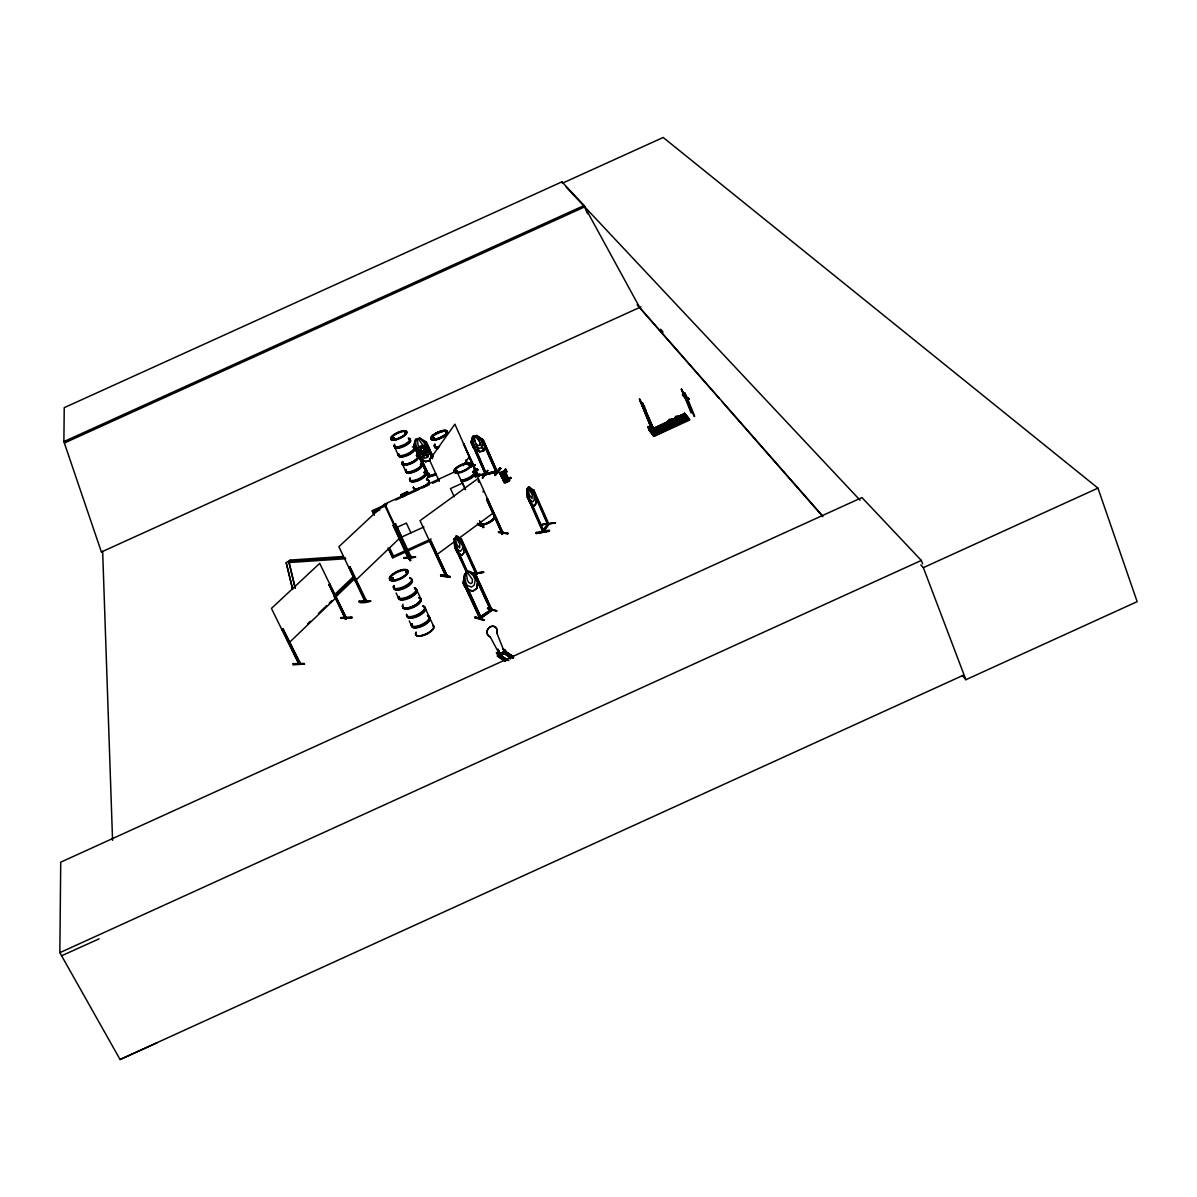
<?xml version="1.0" encoding="UTF-8"?>
<svg xmlns="http://www.w3.org/2000/svg" width="1197" height="1197" viewBox="0 0 1197 1197"><rect width="100%" height="100%" fill="white"/><g stroke="black" fill="none" stroke-linecap="round" stroke-linejoin="round"><path stroke-width="1.5" d="M156.912 1042.886L120.074 1059.525L59.85 952.662L60.718 862.169L861.975 497.563L921.316 560.435L922.633 563.892M471.379 442.172L485.563 474.7L471.379 442.172L472.456 441.932L486.521 474.506L485.054 473.533L486.461 472.95M640.934 306.881L101.401 551.997L63.875 441.603L64.234 407.668L561.932 181.854L584.151 205.495L587.532 213.694M481.957 439.898L483.184 439.568L497.458 472.157L483.004 439.808L476.72 435.693L472.755 436.576L470.915 442.501L473.204 447.633L479.578 451.808L483.603 450.985L485.204 444.94M415.15 445.104L414.042 445.449L428.421 477.154L413.743 445.673L415.15 445.104L418.187 451.733M430.067 541.777L445.927 576.131L446.9 575.398L445.493 576.161L444.925 574.859L445.942 574.081L447.035 575.338L430.74 540.999L429.753 541.732L431.055 541.044L446.9 575.428M446.331 574.186L445.314 574.949L445.883 576.206L420.027 520.665L478.291 478.366L503.054 533.219M467.548 572.69L455.114 546.236M401.758 497.249L407.638 494.107M694.709 416.332L687.632 398.945M691.671 412.636L684.624 395.324M490.082 609.617L490.546 611.054L491.608 608.929L492.206 610.231L475.433 574.111M491.458 609.019C488.421 610.934 492.221 607.642 491.772 610.186L475.688 574.38L474.281 575.069L475.389 574.306L468.745 571.403L473.339 575.637L475.299 579.932L474.162 585.198L471.498 587.054L467.309 585.483C462.865 580.246 466.606 563.637 463.149 582.64C463.778 588.819 472.276 594.475 476.556 588.296M694.14 416.511L687.198 399.02M480.715 616.739L490.426 610.201L479.204 617.323L480.85 616.455L481.284 617.966L491.772 610.186M478.052 579.842L476.69 588.4L477.887 579.872M650.779 427.314L650.24 426.312M653.023 430.052L653.457 430.845M479.997 443.025L479.533 445.314L478.216 445.613L476.047 443.892M404.87 496.127L405.199 495.334M503.922 481.628L504.057 482.196A2.244 0.793 -23.9 0 0 504.939 482.301L508.964 480.461A2.229 0.793 -23.9 0 0 509.413 479.758L509.234 479.413A2.259 0.808 -23.9 0 0 508.336 479.309C503.324 483.244 500.66 478.995 507.378 477.513A2.214 0.793 -23.9 0 1 508.246 477.588A2.574 0.913 -23.9 0 1 508.261 478.321L510.954 478.276L503.787 481.538L503.383 480.206L506.735 478.426M536.241 532.485L549.184 530.151L549.498 530.87L536.241 533.533L536.256 532.381M536.226 533.443L549.184 531.303M500.93 476.107L502.71 474.326M470.915 442.501L472.695 436.381L479.578 451.808M483.483 450.865L485.264 444.865M413.713 445.733L415.583 439.374L419.788 438.057L426.207 441.873M419.264 457.882C435.843 466.441 415.658 459.005 416.96 452.945L418.83 446.601L423.035 445.299L429.454 449.04L423.02 445.449L418.711 439.299L417.319 439.778L419.159 452.271L420.88 456.012L424.965 458.152L427.673 457.329L429.005 453.528C428.556 451.688 422.571 441.349 422.526 447.798L421.164 448.217L418.965 446.676L417.14 452.885M428.361 446.84L426.521 453.02M416.032 450.685L422.421 454.486L426.626 453.184L428.511 446.84M429.753 460.217L425.653 461.683L429.873 460.336L431.548 454.127M429.843 460.396L431.743 454.067M439.299 481.389L429.514 459.917L454.905 424.172L478.142 476.63L478.68 475.882M477.199 475.568L477.842 475.299M477.244 475.493L478.097 474.805M477.753 476.601L478.695 475.927L463.748 443.892L477.723 476.735L478.62 475.957M651.662 431.264C652.455 431.339 652.26 430.112 653.203 430.95M503.847 480.326L503.204 480.775L504.146 480.999M409.165 558.715L409.868 558.026L393.813 524.765L393.08 525.468L408.566 558.909L411.334 557.174L410.466 556.036L409.344 556.575L409.913 558.041L384.895 503.997L457.179 470.675L456.356 471.199M499.358 654.101L504.146 651.422L497.279 656.061L504.82 661.103M496.471 652.799L499.388 656.405L506.376 652.245L505.269 649.836L502.92 648.954L505.613 652.081L499.703 655.597L498.82 653.682L496.471 652.799L498.296 655.552M512.316 656.27L504.536 651.033L513.648 657.033M507.842 479.324C508.276 476.137 501.498 479.593 504.88 480.67C513.588 477.872 502.471 478.471 504.58 480.67M365.624 599.233C362.721 601.298 366.402 597.991 366.237 600.475L349.973 566.705L348.821 567.468L349.973 566.705M344.811 617.667C345.544 622.036 347.893 614.929 345.155 617.787M299.624 662.046C300.971 665.876 297.888 662.121 299.624 661.971M547.313 523.867L547.942 522.999M548.331 523.074L548.301 525.034L533.159 489.723L548.495 524.87M542.884 529.897L542.181 530.735L542.944 530.51M460.052 539.249L476.182 574.56L476.885 574.306M370.427 600.969L359.235 601.103M359.13 602.016C386.137 597.857 357.26 606.146 359.265 600.984M359.444 601.717L370.576 601.074M304.188 663.422L293.175 663.692L304.577 664.021L293.041 664.874L293.19 663.662M476.286 572.405L476.182 574.56L476.855 573.662M477.244 573.752L461.399 538.934C447.02 530.181 466.995 544.276 461.833 549.543L460.486 551.293L457.628 549.737L454.142 538.71M426.865 480.102L428.945 474.132M428.915 475.643L427.673 476.017L429.035 475.598M428.765 475.718L429.469 476.81L421.209 458.361M426.506 479.533L429.304 473.384L428.915 474.236M426.626 453.184L422.436 454.336L416.122 450.656M470.226 465.049L469.149 465.483L469.344 464.675M469.374 464.69L469.942 464.616M469.149 465.483L469.882 465.319M470.197 464.72L469.448 465.438M470.481 464.975L469.658 465.573M424.995 442.247L426.192 441.693L424.666 441.932L432.611 458.646M421.913 446.601L425.279 450.386L426.282 452.586L425.788 454.95L424.426 455.369L422.227 453.828L421.224 451.628L420.581 446.945L421.942 446.526M419.788 438.057L424.022 442.591L425.743 446.361L424.411 450.177L421.703 451.015L417.618 448.875C413.683 444.895 417.918 431.519 414.042 445.449M406.681 571.523L405.843 571.897L406.456 571.448M405.933 571.897L407.01 571.717L406.217 572.42M390.835 578.854L392.332 579.288L392.87 577.807M391.135 578.346L391.449 579.273M391.12 578.465L391.015 579.363L392.571 578.929M446.75 432.401L445.568 432.341M445.538 432.267L445.838 432.282M446.376 432.716L446.376 432.536M445.778 432.745L446.541 432.611M433.254 437.623L433.479 438.117M434.451 437.818L433.673 438.536M433.942 437.683C430.591 439.239 435.319 438.715 433.389 437.848M432.341 438.162L433.523 438.132M404.84 433.149L405.858 432.356L404.975 432.76M406.097 432.76L405.17 432.91M404.9 433.03L405.813 432.97M392.571 437.967L392.003 438.506L393.514 438.431M392.975 438.401L393.723 437.728L392.96 437.788M392.077 439.015L393.888 437.743M651.183 427.928L652.305 429.349L639.422 399.2L651.183 427.928L639.692 399.065L645.198 410.825M652.978 429.947L653.278 430.651M481.299 524.121L479.802 524.795M479.952 525.139L480.91 524.032L481.837 525.333L479.533 520.605M449.922 576.939L440.825 574.829L449.788 576.206L449.518 577.238M547.852 525.109L532.47 490.007L533.697 489.782L548.944 524.316L543.333 531.917L542.63 530.091L543.932 531.094L528.386 496.127L526.934 489.453L528.805 486.76L526.845 489.349L527.563 497.368L542.854 531.947L548.48 524.256M440.825 574.829L440.616 575.922L449.518 577.373M440.601 575.892L450.117 576.909M410.84 556.141L409.643 556.725M402.85 496.336L402.746 497.324M684.086 395.474L691.103 412.815M484.231 619.926L475.523 617.383M483.558 620.405L475.029 617.772M484.022 619.941L475.314 616.694M463.329 444.491L464.167 443.788M463.209 465.648L469.419 456.551M502.635 532.186C502.77 536.54 502.396 530.196 501.633 532.904M495.124 475.433L500.75 468.446L495.124 475.433L499.897 467.952M495.139 475.254L500.66 468.371L499.792 467.907L494.9 474.76M497.339 472.187L485.503 474.685L497.608 471.842L497.099 470.675L495.857 471.244M495.977 471.334L486.446 473.548L497.174 470.705M555.199 522.894L541.957 524.615L555.483 522.67M482.421 478.022L487.778 470.466L482.406 478.112L482.72 477.379M482.915 477.887L487.748 470.466M475.493 448.71L486.551 474.476M547.463 524.226L542.825 530.585M547.912 524.136L543.034 530.256M473.204 447.633L479.578 451.658L483.543 450.79M497.024 470.72L496.186 472.426L481.583 439.688L483.124 439.733L476.735 435.543L483.603 450.985M407.997 557.697L408.895 556.814M408.566 558.909L409.763 558.101M527.413 497.383L529.912 502.92C541.014 515.937 533.428 479.862 536.076 503.264M472.755 436.576L473.039 442.082L474.76 445.927L478.77 448.396L481.418 447.828L482.675 444.192L480.955 440.316L476.78 435.469L472.635 436.456M475.029 441.633L474.416 436.875M474.356 436.95L475.733 436.591M474.341 574.081L483.857 572.121L472.77 573.872M534.236 505.658L535.987 503.159M534.131 505.867L536.136 503.144M366.087 600.625C365.489 602.525 363.978 599.128 365.235 599.248M475.673 573.228C477.408 570.161 475.433 575.952 477.274 573.692M476.241 574.485L476.795 573.752L460.875 538.889L463.538 544.396L463.852 552.625M365.01 601.223L366.207 600.46M345.903 617.053L344.766 617.667M527.578 497.353L528.55 496.575L527.338 497.428L526.979 489.319M533.697 489.782L532.605 490.531M528.535 488.481L532.291 494.795L531.977 498.58L529.328 494.87L527.892 489.319L528.67 488.451M300.238 663.213L298.831 664.155L299.609 663.407M300.118 663.392L283.105 628.799L281.894 629.607L283.105 628.799M461.743 555.348L463.987 552.595L461.743 555.348L457.134 552.505L454.591 546.939L454.276 538.68M466.995 573.423L454.68 546.909L455.848 546.056L467.997 572.615M460.381 539.742L461.399 538.934M461.01 538.859L456.401 535.972L454.232 538.815L454.815 546.879L455.848 546.056M455.952 537.767L459.887 544.081L459.528 547.972L456.73 544.276L455.264 538.635L456.087 537.737M480.865 616.5L479.578 617.398M497.772 655.432L505.179 660.549M497.458 656.001L504.999 661.043M392.631 578.256L391.928 578.211M392.84 578.72L392.257 577.807M455.548 470.945L455.189 471.992M479.713 524.63L481.209 523.942M479.967 524.451L480.356 526.022L481.763 525.169M434.376 437.952L433.419 438.506M392.257 438.177L391.898 439.149L392.945 438.85M392.766 438.446L392.87 438.102M393.469 438.042L394.022 438.401M460.247 539.667L460.95 539.024L456.401 535.972M409.838 557.862L410.706 560.42M415.015 445.374L429.558 476.75M351.963 617.667L340.621 617.697L351.933 617.861M404.212 558.4L415.554 557.159L403.883 557.712L415.568 557.189L404.272 558.206M543.243 531.333L528.101 496.65M543.438 531.767L528.027 497.264M345.379 618.984L346.531 618.206L329.759 584.211L328.98 584.959L345.379 618.984L346.247 618.131L319.704 563.353L271.435 608.42L298.861 664.2M408.057 557.548C410.556 555.782 407.399 557.787 408.94 558.879M340.95 618.4L352.412 617.383M642.086 402.761L655.073 433L645.407 411.753M393.08 525.468L394.202 524.735M334.128 596.944L354.357 577.582M307.644 623.787L310.352 621.198M318.432 613.462L326.527 605.712M329.22 603.138L331.928 600.55M335.968 596.675L354.851 578.615M288.612 643.193L336.222 597.602M355.18 580.784L399.948 537.887M328.98 584.959L330.148 584.196M334.756 594.46L353.654 576.415M502.276 534.116L486.7 499.957L487.658 499.239L503.234 533.428L501.872 534.086M292.562 589.523L286.188 562.68L290.273 560.076L343.255 556.47M671.667 420.701C672.22 417.693 666.28 423.529 671.487 421.254C672.983 417.409 663.377 425.653 676.694 418.366M479.817 618.55L463.314 582.595L464.705 574.096L468.745 571.403M491.982 610.38L480.177 618.699L463.149 582.64M428.287 476.96L436.067 474.596M365.534 600.655L349.584 566.735M346.083 618.25L346.038 616.889M345.903 618.879L345.32 617.637M391.599 578.66L392.047 577.807M393.02 578.36L391.808 578.54M474.102 574.515L491.054 611.068M503.772 475.433C511.852 470.99 494.974 478.65 503.772 475.433L504.311 476.421C511.314 473.713 502.351 481.688 507.797 476.75C505.972 475.029 499.733 480.251 504.132 479.264C501.319 478.396 504.954 475.074 505.373 478.74M504.072 476.107L506.226 474.012M501.842 477.857L504.311 476.421M299.489 664.006L298.367 662.779L299.145 662.076L298.622 662.943M365.504 601.193L349.195 567.438M408.671 556.994L409.239 558.191L384.282 504.311L338.901 546.715L364.89 601.388L365.669 600.595L364.95 599.428M502.037 478.216L501.543 477.169L503.548 476.541M507.528 533.144L508.321 533.398L498.371 531.932L507.737 533.847M498.476 531.932L507.453 533.114M498.685 532.635L507.782 533.653M501.453 532.68L502.695 532.111M486.7 499.957L487.972 499.284M435.992 555.258L455.219 541.059M459.663 537.782L493.673 512.66M487.418 608.181L497.024 610.904L487.523 608.196M475.014 617.891L475.344 616.679M487.763 608.929L496.396 611.173M472.486 591.243L476.69 588.4M463.434 582.61L464.825 581.922L481.284 617.966M463.733 582.685L464.825 581.922M464.616 574.081L468.745 571.208L475.523 574.141M467.773 573.049L466.441 573.976L467.324 579.812L468.476 582.341L470.855 583.612L472.187 582.685L472.471 579.557L467.862 573.079M407.773 492.266L402.761 495.378C420.267 487.493 389.294 503.039 406.681 492.311L400.95 494.915L406.98 492.969L401.653 496.605L405.125 495.453M402.761 495.378L407.474 491.608L400.95 494.915M405.588 494.989L406.92 494.301M501.812 532.8L501.992 534.012M502.935 533.293L502.186 532.126M456.311 470.466L455.324 471.394L457.209 470.945M456.715 471.349L465.573 489.708L462.506 483.109L450.476 488.571L454.202 496.77M455.922 471.304C452.795 472.606 460.261 471.079 456.296 470.511M393.798 438.581L392.885 439.045M480.446 618.565L479.802 617.248M485.324 473.204L486.281 472.95M485.668 474.431L485.443 473.129M497.009 652.47L497.892 654.4L500.84 652.634M505.927 480.97L504.356 482.87A2.244 0.793 -23.9 0 0 505.239 482.975L509.264 481.149A2.229 0.793 -23.9 0 0 509.713 480.431L509.533 480.087A2.259 0.808 -23.9 0 0 508.635 479.982L506.511 480.685M410.571 556.291L411.409 557.353M406.367 494.945L407.564 494.541M505.882 478.142L507.109 477.184L505.089 476.526L506.78 476.376L505.882 478.142L505.089 476.526M391.883 578.076L391.135 578.884L392.197 578.974M391.943 578.196L391.599 578.794M406.845 572.405L406.022 572.48M455.384 471.842L456.85 471.423M476.69 574.41L460.83 539.667M648.684 427.03L649.118 427.808M642.849 404.122L644.465 408.805L642.385 402.835M643.687 405.633L642.415 402.596L642.565 404.257M645.587 410.182L655.343 432.88L644.779 409.06M682.499 394.92L684.699 393.903L686.031 395.608L683.831 396.611L682.425 394.741L684.071 393.993L685.268 395.339L683.831 396.611M683.696 396.267L686.031 395.608M685.507 398.526L687.706 397.509L689.053 399.229L686.854 400.247L685.432 398.347L687.093 397.599L688.365 399.125L686.629 399.723M686.704 399.888L688.918 398.87M649.537 430.292L648.026 426.641L648.864 427.479M668.21 422.257L649.567 430.815L648.176 427.568L648.998 427.613M650.779 427.254L650.614 426.805M648.355 427.942L651.976 426.327L648.176 427.568M668.061 420.775C672.998 426.506 664.036 418.576 671.682 419.115L673.597 421.643L671.682 419.115M674.884 417.648C679.881 423.364 670.829 415.464 678.504 415.987L680.27 418.067M681.093 415.314L684.519 413.219L686.48 415.718L684.519 413.219M651.497 428.616L649.088 429.708L650.51 431.504L686.3 415.284M684.819 413.923L649.223 430.411L684.699 413.653L685.357 414.686M649.522 430.636L685.043 414.057M685.013 414.282L649.552 430.83M653.128 429.484L681.991 416.257M671.816 425.519L652.305 434.481C650.285 433.209 651.078 429.259 651.901 431.563M686.509 415.703L650.315 431.683L686.165 415.299L686.854 416.361L654.37 431.249M671.068 424.815L674.524 422.721L676.47 425.264L674.524 422.721M677.741 421.239C682.784 427 673.657 419.04 681.377 419.563L683.337 422.107L681.377 419.563M683.801 418.456C688.888 424.202 679.687 416.287 687.422 416.795L689.397 419.534M687.721 417.499L651.961 434.077L687.602 417.229L689.412 419.324L653.323 435.693L689.233 418.875M652.305 434.481L687.916 417.858M688.08 417.903L652.29 434.331M675.063 423.933L672.115 425.279L684.819 419.548M672.026 425.758L652.515 434.75L652.17 434.062M675.258 424.247L678.534 422.765M681.766 421.254L685.043 419.773M689.143 419.234L653.697 436.187L653.248 435.364M651.722 430.995L653.906 436.426L689.786 419.952L689.203 419.309M471.588 465.828L475.029 465.02L470.301 467.189M471.753 466.232L474.97 464.87M470.241 467.039L475.029 465.02M473.803 470.092L477.019 468.73L477.842 470.137L473.024 472.157M474.042 470.616L477.558 469.508L472.8 471.663L477.558 469.478M474.102 470.75L477.349 469.433L474.236 470.99M395.653 523.882L394.501 524.615L395.653 523.882L411.259 557.413L410.092 557.967M480.491 525.947L481.703 525.393M482.69 526.994L483.753 527.353L482.047 524.047M401.249 495.573L406.112 493.014M379.883 509.892L373.18 512.944L372.252 510.685L387.319 503.832M395.698 500.032L400.726 497.743M409.105 493.942L419.145 489.378M422.496 487.852L429.199 484.8M432.551 483.289L437.578 480.999M386.033 505.643L372.626 511.747L373.18 512.944M472.935 472.007L477.783 469.987M474.955 476.017L479.788 473.937L480.162 474.76L475.329 476.825L484.486 474.281M475.194 476.556L480.147 474.73M475.254 476.69L480.042 474.491M504.954 469.553L505.762 469.179L507.064 471.723L506.256 472.097L504.954 469.553L506.256 472.097M505.254 470.226L505.762 469.179M505.837 471.319L499.837 474.042L499.373 473.054L505.373 470.331M505.538 470.645L499.373 473.054M505.673 471.005L499.837 474.042M505.957 471.423L507.064 471.723M506.526 474.685C502.949 467.084 495.528 480.461 506.047 473.788M505.329 472.321L501.064 474.67L505.747 473.114M501.199 475.179L505.897 473.413L505.463 472.695L501.678 474.431L500.496 475.374L501.498 475.852M504.536 475.314L506.69 474.865C508.082 475.568 498.565 478.8 503.832 478.576M504.58 479.997L507.543 478.635M508.261 478.321L510.655 477.603L503.324 480.566M400.546 537.573L423.962 526.934M431.129 538.949L392.182 556.65L391.778 555.528M388.082 547.927L392.751 557.847L429.992 540.924M59.85 952.662L921.316 560.435M920.807 564.924L923.336 567.632L1097.948 488.122L1137.15 601.657L965.889 679.701L962.193 675.482M120.074 1059.525L962.972 675.407M63.875 441.603L584.151 205.495M64.563 442.935L584.72 206.872L639.677 307.464L637.208 304.696L822.548 515.847M101.401 551.937L102.658 551.368L112.563 840.354M61.601 955.775L99.142 938.822M649.103 427.613C649.477 426.686 650.54 427.538 650.42 426.416M392.825 437.997L394.127 437.863M393.155 438.775L392.287 439.015M433.105 437.848L434.047 437.653M456.491 471.468L455.429 471.573M428.466 476.885L427.913 475.972M483.513 572.39L474.296 573.842M435.693 473.773L429.184 475.927L435.603 473.982M435.977 474.805L428.436 477.124M469.374 464.975L470.346 464.87M392.032 577.867L392.99 578.061M475.523 475.882L484.77 474.132L476.002 476.122M475.583 475.897L484.291 473.832M471.199 442.396L472.217 442.127M501.079 476.301L503.249 475.867M528.984 486.925L533.997 495.229L534.161 500.181L532.904 501.857L530.211 500.256M404.077 464.137L403.314 464.062M542.032 524.63L555.169 523.089M536.465 533.054L549.498 530.87M472.172 573.662L483.229 571.822M406.441 571.478L407.264 571.762M496.321 472.396L484.366 444.91M294.417 560.809L298.068 560.57M295.12 588.37L288.686 561.543L345.32 557.727M288.686 561.543L289.165 562.53L345.798 558.73M483.019 527.473L481.553 524.271M340.621 617.697L351.679 617.143M299.804 662.315L282.716 628.814M504.132 479.234L503.159 478.785L504.431 476.825M465.992 588.251L472.576 591.079M542.854 531.947L542.226 530.63M457.179 552.371L461.892 555.318M490.186 636.819L490.321 636.909A5.596 4.953 -57.6 0 1 487.314 630.325A5.596 4.953 -57.6 0 1 493.792 626.315A5.596 4.953 -57.6 0 1 496.8 632.899L496.95 632.989A5.596 4.953 -57.6 0 0 493.927 626.405A5.596 4.953 -57.6 0 0 487.314 630.325A5.596 4.953 -57.6 0 0 490.186 636.819L499.493 654.19M505.329 651.258L512.915 656.255M503.787 650.884L505.613 652.081M504.416 651.826L513.513 657.841M504.221 651.901L513.378 657.916M503.967 652.066L513.049 658.126M503.817 652.2L512.915 658.2M504.745 653.158L512.466 658.081M503.054 652.634L510.64 657.647M502.875 652.709L510.506 657.737M501.244 655.612L508.8 660.639M500.451 655.387L508.007 660.415M500.496 655.702L506.54 659.727M497.892 654.4L499.703 655.597M498.82 655.193L506.376 660.22L498.625 655.253M498.371 655.417L505.912 660.505M497.578 655.208L505.762 660.594M529.807 502.815L534.266 505.837M528.805 486.76L533.264 489.842M1097.948 488.122L663.198 137.475L562.485 183.171L561.932 181.854M496.127 610.635L496.351 611.368M648.355 427.164L648.654 427.868M651.018 430.815L652.29 433.942M566.181 187.121L860.03 500.181M689.053 399.229L687.706 397.509M660.609 329.25L663.078 332.033M685.432 398.347L686.883 399.813L685.686 398.451M639.123 307.165L719.277 398.541M721.746 401.354L822.863 516.64M680.913 414.88L682.679 416.945M670.889 424.381L672.654 426.491M475.673 436.666L478.995 440.765M653.547 428.272L654.445 430.441L651.841 426.162M656.315 431.922L657.213 434.107L654.594 429.798L655.462 431.698L651.826 433.374L653.263 435.169L651.078 430.142L651.722 431.204M652.694 428.062L654.131 429.843M648.026 426.641L650.375 430.785L649.851 430.142M649.133 429.992L651.123 432.73M651.871 433.643L653.577 435.783M648.684 428.152L648.4 427.344M688.29 418.307L687.422 416.795M650.3 426.506L650.405 426.596M506.69 474.865L501.543 477.169M425.04 442.037L431.758 457.194M501.199 476.645L500.63 475.433M482.137 524.077L483.753 527.353M481.089 523.747L483.004 527.697M282.283 629.577L299.34 664.096M286.188 562.68L292.637 588.744M290.273 560.076L290.751 561.064M329.355 584.944L345.679 619.058M396.102 592.979L398.032 597.079A9.98 3.786 -25.2 0 0 410.676 595.358A9.98 3.786 -25.2 0 0 414.297 587.607M409.284 620.944L411.199 624.999M388.756 549.079L392.751 557.847M416.93 590.48L420.626 598.38M425.414 608.66L429.214 616.799M430.007 618.43L433.658 626.255M372.252 510.685L374.392 515.249M389.698 547.987L393.484 556.066M401.564 537.109L397.015 527.353L406.382 523.089L410.915 532.845M393.454 525.438L409.03 558.804M401.354 495.962L401.803 496.964M407.474 491.608L407.953 492.7M408.042 492.984L408.461 493.942M464.511 581.727L481.029 617.772M394.801 447.498L398.152 454.8M402.357 463.972L405.588 470.96M455.279 546.79L467.443 573.348M498.087 649.343L499.942 653.382L497.922 649.238M474.581 575.144L490.979 611.039M426.192 441.693L432.97 456.641M426.087 441.902L432.88 456.85M479.862 524.57L480.356 526.022M487.014 499.987L502.366 534.027L501.902 532.74M465.887 459.887L467.952 464.556M465.813 460.561L467.473 464.496M463.763 444.386L478.142 476.63M510.491 477.304L510.954 478.276M643.971 405.499L645.856 410.062M648.34 426.491L650.614 432.102M683.801 396.012L682.649 395.264M646.754 414.97L652.589 429.214M409.194 556.44L410.661 560.48M408.162 555.647L410.137 560.824M496.8 632.899L504.146 651.422M923.336 567.632L965.889 679.701M645.931 412.741L644.734 408.671M289.165 562.53L295.195 587.592M510.146 659.023A1.87 0.793 -24.6 0 1 510.521 658.769M507.678 478.202A2.214 0.793 -23.9 0 1 508.545 478.261A2.574 0.913 -23.9 0 1 508.56 478.995M455.743 472.426A9.277 3.202 -24.3 0 1 460.276 465.109A9.277 3.202 -24.3 0 1 470.78 465.049A9.277 3.202 -24.3 0 1 457.374 472.411M454.95 472.86A9.232 3.187 -24.3 0 1 462.835 464.93A9.232 3.187 -24.3 0 1 470.391 466.965A9.232 3.187 -24.3 0 1 456.117 473.174M474.341 472.576A9.247 3.232 -24.3 0 1 472.022 477.633A9.247 3.232 -24.3 0 1 461.623 481.793M473.997 471.498A9.381 3.262 -24.3 0 1 471.633 476.615A9.381 3.262 -24.3 0 1 461.084 480.835M473.653 471.02A9.247 3.217 -24.3 0 1 471.319 476.062A9.247 3.217 -24.3 0 1 460.905 480.221M474.88 472.606A9.381 3.262 -24.3 0 1 470.93 477.723A9.381 3.262 -24.3 0 1 461.309 481.314M473.01 471.648A9.381 3.262 -24.3 0 1 474.207 471.977M478.486 480.94A9.232 3.247 -24.3 0 1 478.576 481.822M478.381 481.269A9.367 3.307 -24.3 0 1 479.054 481.912M478.172 480.805A9.367 3.307 -24.3 0 1 478.845 481.433M477.543 523.643A9.157 3.367 -24.2 0 0 486.251 523.373A9.157 3.367 -24.2 0 0 494.331 516.984A9.127 3.352 -24.2 0 1 486.251 523.358A9.127 3.352 -24.2 0 1 477.588 523.628M486.76 499.059A9.337 3.352 -24.3 0 1 486.85 499.972M486.536 498.58A9.337 3.352 -24.3 0 1 486.64 499.493M483.034 491.129A9.202 3.277 -24.3 0 1 483.124 492.027M494.451 517.164A9.202 3.382 -24.2 0 1 486.341 523.583A9.202 3.382 -24.2 0 1 477.603 523.867M415.06 589.253A9.965 3.786 -25.2 0 1 414.701 594.714A9.965 3.786 -25.2 0 1 403.015 600.026A9.965 3.786 -25.2 0 1 399.379 596.39M419.997 597.587A9.98 3.83 -25.3 0 1 411.678 606.64A9.98 3.83 -25.3 0 1 403.075 604.261M411.529 579.198A10.13 3.8 -25.2 0 1 403.045 588.311A10.13 3.8 -25.2 0 1 394.352 586.006M410.047 578.256A10.13 3.8 -25.2 0 1 409.643 583.732A10.13 3.8 -25.2 0 1 397.778 589.133A10.13 3.8 -25.2 0 1 394.112 585.498M409.673 577.747A9.995 3.756 -25.2 0 1 404.9 586.081A9.995 3.756 -25.2 0 1 393.349 586.171M414.656 588.101A10.115 3.845 -25.2 0 1 409.853 596.6A10.115 3.845 -25.2 0 1 398.137 596.63M414.895 588.61A10.115 3.845 -25.2 0 1 410.092 597.108A10.115 3.845 -25.2 0 1 398.377 597.138M411.678 579.842A9.995 3.756 -25.2 0 1 404.511 588.311A9.995 3.756 -25.2 0 1 394.127 587.817M420.117 597.902A9.965 3.815 -25.3 0 1 413.025 606.445A9.965 3.815 -25.3 0 1 402.641 605.862M418.92 597.468A9.98 3.83 -25.3 0 1 414.207 605.906A9.98 3.83 -25.3 0 1 402.641 605.891M429.349 617.622A9.92 3.89 -25.3 0 1 421.12 626.719A9.92 3.89 -25.3 0 1 412.501 624.25M427.957 616.515A10.07 3.95 -25.3 0 1 427.643 622.156A10.07 3.95 -25.3 0 1 415.853 627.512A10.07 3.95 -25.3 0 1 412.127 623.712M422.78 605.757A9.95 3.845 -25.3 0 1 418.112 614.211A9.95 3.845 -25.3 0 1 406.546 614.151M427.718 616.006A10.07 3.935 -25.3 0 1 423.005 624.625A10.07 3.935 -25.3 0 1 411.289 624.52M427.359 615.512A9.92 3.89 -25.3 0 1 422.706 624.011A9.92 3.89 -25.3 0 1 411.155 623.921M424.77 607.852A9.935 3.86 -25.3 0 1 417.708 616.425A9.935 3.86 -25.3 0 1 407.324 615.797M423.379 606.759A10.085 3.905 -25.3 0 1 418.651 615.333A10.085 3.905 -25.3 0 1 406.935 615.273M423.154 606.251A10.085 3.905 -25.3 0 1 418.411 614.824A10.085 3.905 -25.3 0 1 406.696 614.764M433.179 625.777A9.935 3.935 -25.3 0 1 426.162 634.41A9.935 3.935 -25.3 0 1 415.748 633.692M419.324 598.395A9.935 3.815 -25.3 0 1 415.748 606.176A9.935 3.815 -25.3 0 1 403.12 607.852M414.027 448.546A8.663 2.858 -24.6 0 1 406.785 455.788A8.663 2.858 -24.6 0 1 399.334 454.471M416.182 455.294A8.663 2.888 -24.6 0 1 415.868 459.453A8.663 2.888 -24.6 0 1 405.723 464.077A8.663 2.888 -24.6 0 1 402.551 461.488M417.379 455.877A8.663 2.888 -24.6 0 1 410.152 463.134A8.663 2.888 -24.6 0 1 402.686 461.788A8.663 2.888 -24.6 0 0 410.197 463.224A8.663 2.888 -24.6 0 0 417.424 455.952M408.282 438.042A8.678 2.828 -24.6 0 1 407.938 442.142A8.678 2.828 -24.6 0 1 397.763 446.765A8.678 2.828 -24.6 0 1 394.621 444.237M413.893 447.992A8.783 2.903 -24.6 0 1 406.546 455.324A8.783 2.903 -24.6 0 1 398.99 453.992M408.955 439.508A8.663 2.843 -24.6 0 1 408.611 443.623A8.663 2.843 -24.6 0 1 398.451 448.232A8.663 2.843 -24.6 0 1 395.309 445.718M413.683 447.543A8.783 2.903 -24.6 0 1 407.399 454.411A8.783 2.903 -24.6 0 1 398.257 454.546M412.292 446.81A8.663 2.858 -24.6 0 1 408.162 453.379A8.663 2.858 -24.6 0 1 398.137 453.992M408.805 438.94A8.798 2.873 -24.6 0 1 404.601 445.568A8.798 2.873 -24.6 0 1 394.426 446.227M408.596 438.491A8.798 2.873 -24.6 0 1 404.391 445.119A8.798 2.873 -24.6 0 1 394.232 445.778M424.322 473.114A8.618 2.948 -24.6 0 1 420.267 479.788A8.618 2.948 -24.6 0 1 410.242 480.296M427.509 480.072A8.633 2.978 -24.6 0 1 423.484 486.775A8.633 2.978 -24.6 0 1 413.429 487.254M423.977 472.112A8.738 2.978 -24.6 0 1 423.693 476.391A8.738 2.978 -24.6 0 1 413.444 481.044A8.738 2.978 -24.6 0 1 410.212 478.366M424.726 471.962A8.618 2.933 -24.6 0 1 417.558 479.264A8.618 2.933 -24.6 0 1 410.077 477.827M421.284 464.152A8.753 2.948 -24.6 0 1 413.997 471.528A8.753 2.948 -24.6 0 1 406.426 470.122M421.075 463.703A8.753 2.948 -24.6 0 1 413.788 471.079A8.753 2.948 -24.6 0 1 406.217 469.673M420.745 463.254A8.633 2.918 -24.6 0 1 414.581 470.092A8.633 2.918 -24.6 0 1 405.574 470.152M417.544 456.207A8.663 2.888 -24.6 0 1 410.317 463.478A8.663 2.888 -24.6 0 1 402.85 462.162A8.663 2.888 -24.6 0 0 410.317 463.478A8.663 2.888 -24.6 0 0 417.558 456.237M424.172 472.546A8.738 2.978 -24.6 0 1 420.072 479.309A8.738 2.978 -24.6 0 1 409.898 479.832M420.342 464.421A8.633 2.918 -24.6 0 1 416.272 471.064A8.633 2.918 -24.6 0 1 406.232 471.603M416.661 456.416A8.633 2.888 -24.6 0 1 412.576 463A8.633 2.888 -24.6 0 1 402.566 463.583M427.658 480.371A8.633 2.978 -24.6 0 1 428.825 483.109A8.633 2.978 -24.6 0 1 422.601 487.568M420.521 488.406A8.633 2.978 -24.6 0 1 413.563 487.568M428.451 480.192A8.574 2.948 -24.6 0 1 422.361 487.044A8.574 2.948 -24.6 0 1 413.384 487.029M438.012 447.902A8.963 2.993 -24.3 0 1 435.184 445.209M437.803 447.439A8.963 2.993 -24.3 0 1 434.975 444.745M422.691 457.718L423.843 457.718L424.292 453.962C427.957 458.825 431.025 455.608 424.696 453.02C427.359 447.858 422.795 447.05 423.678 452.481C420.087 448.202 416.616 450.356 423.274 453.483L422.691 457.718M508.65 480.027L504.67 481.703L508.65 480.027M508.949 480.7L504.969 482.376L508.949 480.7M674.958 423.723L671.981 424.92L674.958 423.723M439.104 479.399L438.671 480.027L439.104 479.399M681.347 389.324L683.966 395.19L681.347 389.324M681.617 389.19L684.25 395.07L681.617 389.19M684.355 392.915L686.988 398.81L684.355 392.915M684.624 392.781L687.258 398.691L684.624 392.781M686.599 415.928L650.824 432.371L686.629 415.972M457.538 472.695A9.277 3.202 -24.3 0 0 471.02 464.96A9.277 3.202 -24.3 0 0 458.945 466.157A9.277 3.202 -24.3 0 0 457.538 472.695M485.383 524.316A9.187 3.382 -24.2 0 0 494.6 517.493A9.172 3.367 -24.2 0 1 485.383 524.331A9.172 3.367 -24.2 0 1 477.693 523.284A9.187 3.382 -24.2 0 0 485.383 524.316M395.145 579.947A10.025 3.726 -25.2 0 0 407.683 570.67A10.025 3.726 -25.2 0 0 392.9 573.872A10.025 3.726 -25.2 0 0 395.145 579.947M395.534 580.754A9.98 3.711 -25.2 0 0 408.042 571.508A9.98 3.711 -25.2 0 0 393.304 574.695A9.98 3.711 -25.2 0 0 395.534 580.754M395.279 580.246A10.025 3.726 -25.2 0 0 407.833 570.969A10.025 3.726 -25.2 0 0 393.035 574.171A10.025 3.726 -25.2 0 0 395.279 580.246M424.815 634.575A9.935 3.92 -25.3 0 0 433.015 625.433A9.935 3.92 -25.3 0 1 424.815 634.59A9.935 3.92 -25.3 0 1 416.182 632.076A9.935 3.92 -25.3 0 0 424.815 634.575M415.524 605.667A9.98 3.83 -25.3 0 0 419.1 597.857A9.98 3.83 -25.3 0 1 415.524 605.682A9.98 3.83 -25.3 0 1 402.835 607.373A9.98 3.83 -25.3 0 0 415.524 605.667M395.638 439.134A8.693 2.813 -24.6 0 0 406.546 431.489A8.693 2.813 -24.6 0 0 393.708 434.661A8.693 2.813 -24.6 0 0 395.638 439.134M395.998 439.853A8.663 2.798 -24.6 0 0 406.845 432.237A8.663 2.798 -24.6 0 0 394.052 435.394A8.663 2.798 -24.6 0 0 395.998 439.853M395.758 439.404A8.693 2.813 -24.6 0 0 406.666 431.758A8.693 2.813 -24.6 0 0 393.828 434.93A8.693 2.813 -24.6 0 0 395.758 439.404M434.257 439.344A8.873 2.918 -24.3 0 0 447.184 432.012A8.813 2.903 -24.3 0 0 435.738 433.284A8.873 2.918 -24.3 0 0 434.257 439.344A8.813 2.903 -24.3 0 0 447.124 432.012A8.873 2.918 -24.3 0 0 435.723 433.284A8.813 2.903 -24.3 0 0 434.272 439.299M434.601 440.062A8.828 2.918 -24.3 0 0 447.483 432.76A8.828 2.918 -24.3 0 0 436.082 434.032A8.813 2.903 -24.3 0 0 434.616 440.047A8.813 2.903 -24.3 0 0 447.454 432.76A8.813 2.903 -24.3 0 0 436.082 434.032A8.828 2.918 -24.3 0 0 434.601 440.062M434.376 439.613A8.873 2.933 -24.3 0 0 447.304 432.282A8.873 2.933 -24.3 0 0 435.843 433.553A8.873 2.933 -24.3 0 0 434.376 439.613M434.855 444.207A8.843 2.948 -24.3 0 0 439.494 446.511A8.828 2.933 -24.3 0 1 434.87 444.207M435.035 446.705A8.813 2.948 -24.3 0 0 438.311 448.351A8.843 2.948 -24.3 0 1 435.02 446.72"/></g></svg>
